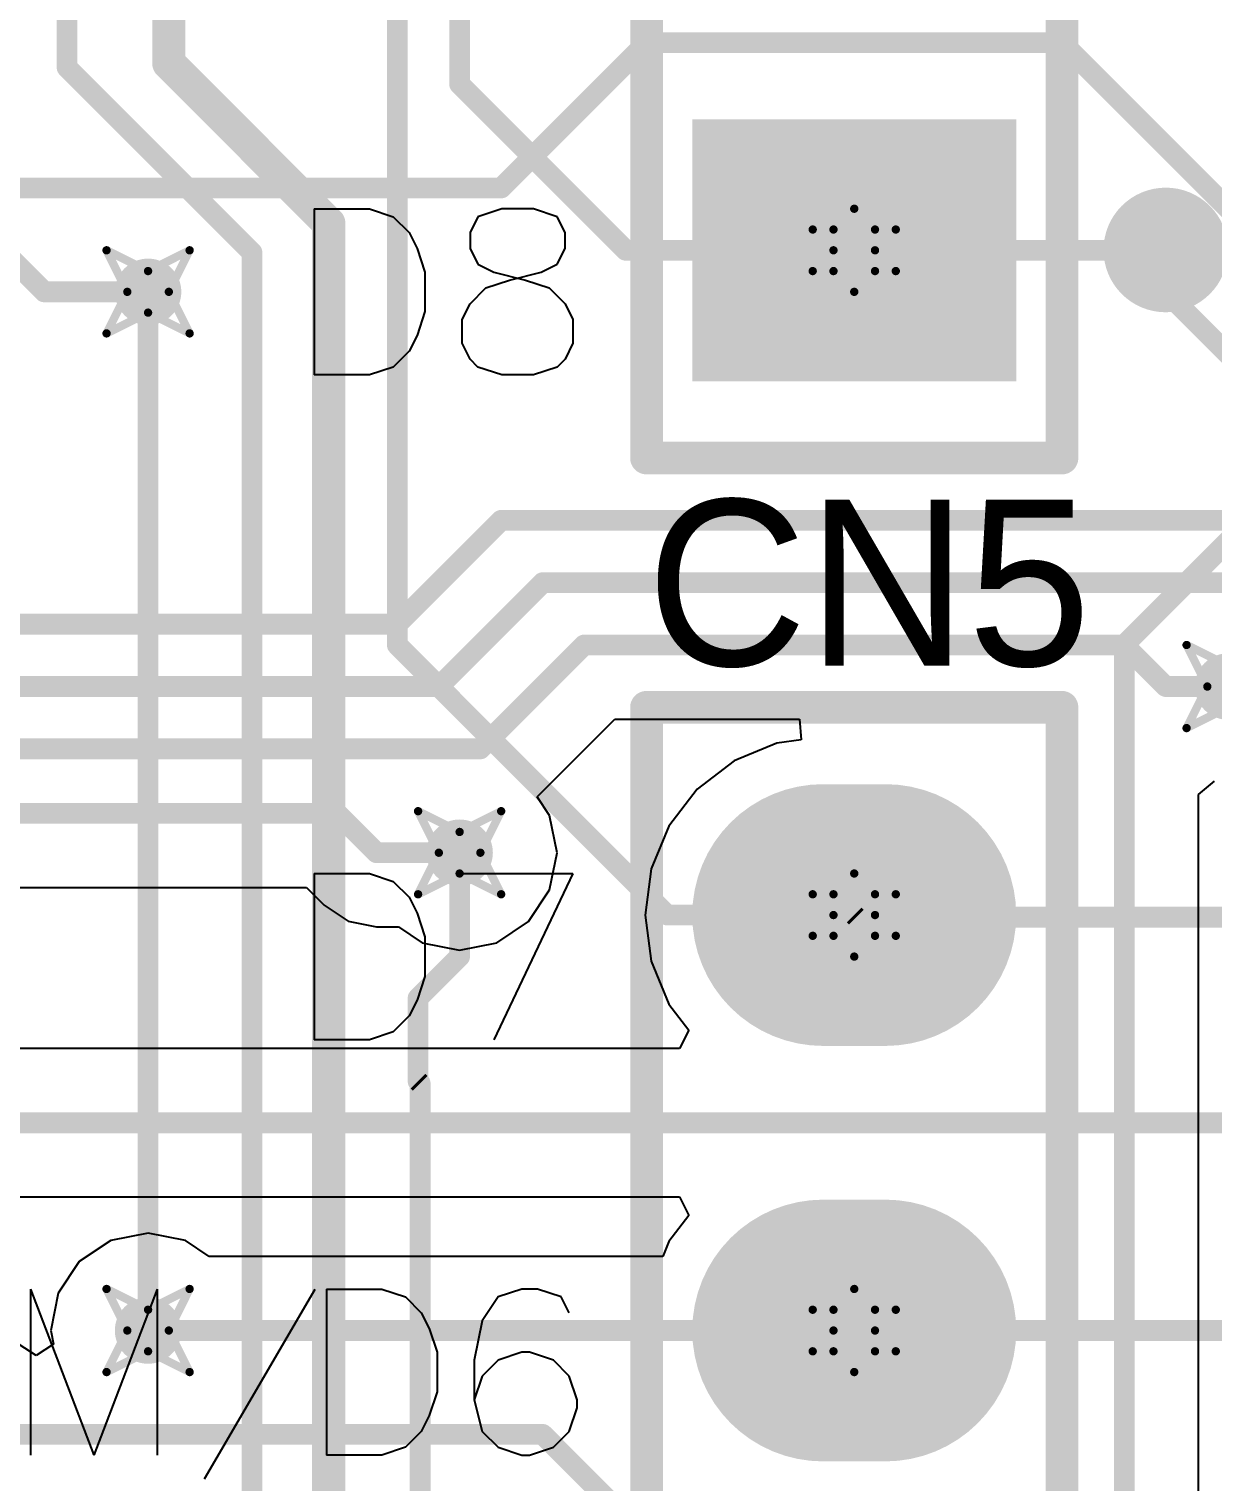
# Model space of a CAD drawing. Header units: millimetres. Extents: x 2.26 to 6.57, y 1.2 to 4.64.
# Drawn here: x 4.6096 to 4.8946, y 1.9667 to 2.3164 of the extents above; entities that cross this region are included whole.
import ezdxf

# ---------------------------------------------------------------- set-up
doc = ezdxf.new("R2010")
doc.units = ezdxf.units.MM
doc.header["$MEASUREMENT"] = 0
for name, color, linetype in [('BottomLayer', 5, 'Continuous'), ('BottomSolder', 6, 'Continuous'), ('DrillDrawing', 1, 'Continuous'), ('MultiLayer', 9, 'Continuous'), ('PadHoleLayer', 156, 'Continuous'), ('TopLayer', 1, 'Continuous'), ('TopOverlay', 2, 'Continuous'), ('TopSolder', 216, 'Continuous'), ('ViaHoleLayer', 16, 'Continuous')]:
    doc.layers.add(name, color=color, linetype=linetype)

# ---------------------------------------------------------------- blocks, each defined once
blk = doc.blocks.new('1_10P_FEMALE_54')
at = {"layer": 'BottomLayer'}
blk.add_solid([(-0.0275, -0.035), (0.0275, -0.035), (-0.0275, 0.035), (0.0275, 0.035)], dxfattribs=at)
at = {"layer": 'BottomSolder'}
blk.add_solid([(-0.0315, -0.039), (0.0315, -0.039), (-0.0315, 0.039), (0.0315, 0.039)], dxfattribs=at)
at = {"layer": 'MultiLayer'}
blk.add_solid([(-0.0275, -0.035), (0.0275, -0.035), (-0.0275, 0.035), (0.0275, 0.035)], dxfattribs=at)
at = {"layer": 'PadHoleLayer', "const_width": 0.02}
blk.add_lwpolyline([(-0.01, 0, 1), (0.01, 0, 1)], format="xyb", close=True, dxfattribs=at)
at = {"layer": 'TopLayer'}
blk.add_solid([(-0.0275, -0.035), (0.0275, -0.035), (-0.0275, 0.035), (0.0275, 0.035)], dxfattribs=at)
at = {"layer": 'TopOverlay', "const_width": 0.00787}
for points in [[(-0.05, 0.05), (-0.05, -0.05)], [(-0.05, 0.05), (0.95, 0.05)], [(-0.05, -0.05), (0.95, -0.05)]]:
    blk.add_lwpolyline(points, dxfattribs=at)
at = {"layer": 'TopOverlay'}
for points, const_width in [([(-0.05197, 0.05, 1), (-0.04803, 0.05, 1)], 0.00394), ([(-0.05197, 0.05, 1), (-0.04803, 0.05, 1)], 0.00394), ([(-0.05197, -0.05, 1), (-0.04803, -0.05, 1)], 0.00394), ([(-0.05197, -0.05, 1), (-0.04803, -0.05, 1)], 0.00394), ([(0.00758, -0.075, 1), (-0.00742, -0.075, 1)], 0.015), ([(-0.01117, -0.075, 1), (-0.00367, -0.075, 1)], 0.0075), ([(0.00383, -0.075, 1), (0.01133, -0.075, 1)], 0.0075)]:
    blk.add_lwpolyline(points, format="xyb", close=True, dxfattribs=dict(at, const_width=const_width))
at = {"layer": 'TopSolder'}
blk.add_solid([(-0.0315, -0.039), (0.0315, -0.039), (-0.0315, 0.039), (0.0315, 0.039)], dxfattribs=at)
blk = doc.blocks.new('1_8P_FEMALE_58')
at = {"layer": 'BottomLayer', "const_width": 0.055}
for points in [[(0.6, 0.0075), (0.6, -0.0075)], [(0.7, 0.0075), (0.7, -0.0075)]]:
    blk.add_lwpolyline(points, dxfattribs=at)
at = {"layer": 'BottomLayer', "const_width": 0.0275}
for points in [[(0.58625, 0.0075, 1), (0.61375, 0.0075, 1)], [(0.68625, 0.0075, 1), (0.71375, 0.0075, 1)], [(0.58625, -0.0075, 1), (0.61375, -0.0075, 1)], [(0.68625, -0.0075, 1), (0.71375, -0.0075, 1)]]:
    blk.add_lwpolyline(points, format="xyb", close=True, dxfattribs=at)
at = {"layer": 'BottomSolder', "const_width": 0.063}
for points in [[(0.6, 0.0075), (0.6, -0.0075)], [(0.7, 0.0075), (0.7, -0.0075)]]:
    blk.add_lwpolyline(points, dxfattribs=at)
at = {"layer": 'BottomSolder', "const_width": 0.0315}
for points in [[(0.58425, 0.0075, 1), (0.61575, 0.0075, 1)], [(0.68425, 0.0075, 1), (0.71575, 0.0075, 1)], [(0.58425, -0.0075, 1), (0.61575, -0.0075, 1)], [(0.68425, -0.0075, 1), (0.71575, -0.0075, 1)]]:
    blk.add_lwpolyline(points, format="xyb", close=True, dxfattribs=at)
at = {"layer": 'MultiLayer', "const_width": 0.055}
for points in [[(0.6, 0.0075), (0.6, -0.0075)], [(0.7, 0.0075), (0.7, -0.0075)]]:
    blk.add_lwpolyline(points, dxfattribs=at)
at = {"layer": 'MultiLayer', "const_width": 0.0275}
for points in [[(0.58625, 0.0075, 1), (0.61375, 0.0075, 1)], [(0.68625, 0.0075, 1), (0.71375, 0.0075, 1)], [(0.58625, -0.0075, 1), (0.61375, -0.0075, 1)], [(0.68625, -0.0075, 1), (0.71375, -0.0075, 1)]]:
    blk.add_lwpolyline(points, format="xyb", close=True, dxfattribs=at)
at = {"layer": 'PadHoleLayer', "const_width": 0.02}
for points in [[(0.59, 0, 1), (0.61, 0, 1)], [(0.69, 0, 1), (0.71, 0, 1)]]:
    blk.add_lwpolyline(points, format="xyb", close=True, dxfattribs=at)
at = {"layer": 'TopLayer', "const_width": 0.055}
for points in [[(0.6, 0.0075), (0.6, -0.0075)], [(0.7, 0.0075), (0.7, -0.0075)]]:
    blk.add_lwpolyline(points, dxfattribs=at)
at = {"layer": 'TopLayer', "const_width": 0.0275}
for points in [[(0.58625, 0.0075, 1), (0.61375, 0.0075, 1)], [(0.68625, 0.0075, 1), (0.71375, 0.0075, 1)], [(0.58625, -0.0075, 1), (0.61375, -0.0075, 1)], [(0.68625, -0.0075, 1), (0.71375, -0.0075, 1)]]:
    blk.add_lwpolyline(points, format="xyb", close=True, dxfattribs=at)
at = {"layer": 'TopOverlay', "const_width": 0.00787}
for points in [[(-0.05, 0.05), (0.75, 0.05)], [(0.75, 0.05), (0.75, -0.05)], [(-0.05, -0.05), (0.75, -0.05)]]:
    blk.add_lwpolyline(points, dxfattribs=at)
at = {"layer": 'TopOverlay', "const_width": 0.00394}
for points in [[(0.74803, 0.05, 1), (0.75197, 0.05, 1)], [(0.74803, 0.05, 1), (0.75197, 0.05, 1)], [(0.74803, -0.05, 1), (0.75197, -0.05, 1)], [(0.74803, -0.05, 1), (0.75197, -0.05, 1)]]:
    blk.add_lwpolyline(points, format="xyb", close=True, dxfattribs=at)
at = {"layer": 'TopSolder', "const_width": 0.063}
for points in [[(0.6, 0.0075), (0.6, -0.0075)], [(0.7, 0.0075), (0.7, -0.0075)]]:
    blk.add_lwpolyline(points, dxfattribs=at)
at = {"layer": 'TopSolder', "const_width": 0.0315}
for points in [[(0.58425, 0.0075, 1), (0.61575, 0.0075, 1)], [(0.68425, 0.0075, 1), (0.71575, 0.0075, 1)], [(0.58425, -0.0075, 1), (0.61575, -0.0075, 1)], [(0.68425, -0.0075, 1), (0.71575, -0.0075, 1)]]:
    blk.add_lwpolyline(points, format="xyb", close=True, dxfattribs=at)

msp = doc.modelspace()

# ---------------------------------------------------------------- linework, layer by layer
at = {"layer": 'BottomLayer'}
for p, q in [((4.89111, 2.13218), (4.89498, 2.13535)), ((4.89111, 1.96315), (4.89111, 2.13218))]:
    msp.add_line(p, q, dxfattribs=at)
for points, const_width in [([(4.71327, 2.30315), (4.71327, 2.57315)], 0.005), ([(4.61877, 2.30715), (4.61877, 2.46815)], 0.005), ([(4.69827, 2.16815), (4.69827, 2.44315)], 0.005), ([(4.64327, 2.30815), (4.64327, 2.36315)], 0.008), ([(4.64327, 2.30815), (4.68177, 2.26965)], 0.008), ([(4.61877, 2.30715), (4.66327, 2.26265)], 0.005), ([(4.71327, 2.30315), (4.75327, 2.26315)], 0.005), ([(4.68177, 1.72965), (4.68177, 2.26965)], 0.008), ([(4.66327, 1.70315), (4.66327, 2.26265)], 0.005), ([(4.75327, 2.26315), (4.79827, 2.26315)], 0.005), ([(4.63827, 2.00315), (4.63827, 2.25315)], 0.005), ([(4.87327, 2.16815), (4.91827, 2.21315)], 0.005), ([(4.69827, 2.16815), (4.76327, 2.10315)], 0.005), ([(4.87327, 1.96315), (4.87327, 2.16815)], 0.005), ([(4.71327, 2.09315), (4.71327, 2.11815)], 0.005), ([(4.76327, 2.10315), (4.80827, 2.10315)], 0.005), ([(4.70327, 2.08315), (4.71327, 2.09315)], 0.005), ([(4.70327, 2.06315), (4.70327, 2.08315)], 0.005), ([(4.70327, 2.06315), (4.70377, 2.06265)], 0.005), ([(4.70377, 1.73098), (4.70377, 2.06265)], 0.005)]:
    msp.add_lwpolyline(points, dxfattribs=dict(at, const_width=const_width))
for points, const_width in [([(4.64127, 2.30815, 1), (4.64527, 2.30815, 1)], 0.004), ([(4.64127, 2.30815, 1), (4.64527, 2.30815, 1)], 0.004), ([(4.61752, 2.30715, 1), (4.62002, 2.30715, 1)], 0.0025), ([(4.61752, 2.30715, 1), (4.62002, 2.30715, 1)], 0.0025), ([(4.71202, 2.30315, 1), (4.71452, 2.30315, 1)], 0.0025), ([(4.71202, 2.30315, 1), (4.71452, 2.30315, 1)], 0.0025), ([(4.67977, 2.26965, 1), (4.68377, 2.26965, 1)], 0.004), ([(4.67977, 2.26965, 1), (4.68377, 2.26965, 1)], 0.004), ([(4.66202, 2.26265, 1), (4.66452, 2.26265, 1)], 0.0025), ([(4.66202, 2.26265, 1), (4.66452, 2.26265, 1)], 0.0025), ([(4.75202, 2.26315, 1), (4.75452, 2.26315, 1)], 0.0025), ([(4.75202, 2.26315, 1), (4.75452, 2.26315, 1)], 0.0025), ([(4.79702, 2.26315, 1), (4.79952, 2.26315, 1)], 0.0025), ([(4.63427, 2.25315, 1), (4.64227, 2.25315, 1)], 0.008), ([(4.63702, 2.25315, 1), (4.63952, 2.25315, 1)], 0.0025), ([(4.69702, 2.16815, 1), (4.69952, 2.16815, 1)], 0.0025), ([(4.69702, 2.16815, 1), (4.69952, 2.16815, 1)], 0.0025), ([(4.87202, 2.16815, 1), (4.87452, 2.16815, 1)], 0.0025), ([(4.87202, 2.16815, 1), (4.87452, 2.16815, 1)], 0.0025), ([(4.89427, 2.15815, 1), (4.90227, 2.15815, 1)], 0.008), ([(4.70927, 2.11815, 1), (4.71727, 2.11815, 1)], 0.008), ([(4.71202, 2.11815, 1), (4.71452, 2.11815, 1)], 0.0025), ([(4.76202, 2.10315, 1), (4.76452, 2.10315, 1)], 0.0025), ([(4.76202, 2.10315, 1), (4.76452, 2.10315, 1)], 0.0025), ([(4.80702, 2.10315, 1), (4.80952, 2.10315, 1)], 0.0025), ([(4.71202, 2.09315, 1), (4.71452, 2.09315, 1)], 0.0025), ([(4.71202, 2.09315, 1), (4.71452, 2.09315, 1)], 0.0025), ([(4.70202, 2.08315, 1), (4.70452, 2.08315, 1)], 0.0025), ([(4.70202, 2.08315, 1), (4.70452, 2.08315, 1)], 0.0025), ([(4.70202, 2.06315, 1), (4.70452, 2.06315, 1)], 0.0025), ([(4.70202, 2.06315, 1), (4.70452, 2.06315, 1)], 0.0025), ([(4.70252, 2.06265, 1), (4.70502, 2.06265, 1)], 0.0025), ([(4.70252, 2.06265, 1), (4.70502, 2.06265, 1)], 0.0025), ([(4.63427, 2.00315, 1), (4.64227, 2.00315, 1)], 0.008), ([(4.63702, 2.00315, 1), (4.63952, 2.00315, 1)], 0.0025)]:
    msp.add_lwpolyline(points, format="xyb", close=True, dxfattribs=dict(at, const_width=const_width))
at = {"layer": 'DrillDrawing', "const_width": 0.002}
for points in [[(4.80327, 2.26815), (4.80827, 2.27315)], [(4.80827, 2.27315), (4.81327, 2.26815)], [(4.79827, 2.26815), (4.80327, 2.26315)], [(4.79827, 2.26815), (4.80327, 2.26815)], [(4.81327, 2.26815), (4.81827, 2.26815)], [(4.81327, 2.26315), (4.81827, 2.26815)], [(4.62827, 2.26315), (4.63827, 2.25815)], [(4.62827, 2.26315), (4.63327, 2.25315)], [(4.63827, 2.25815), (4.64827, 2.26315)], [(4.64327, 2.25315), (4.64827, 2.26315)], [(4.79827, 2.25815), (4.80327, 2.26315)], [(4.81327, 2.26315), (4.81827, 2.25815)], [(4.79827, 2.25815), (4.80327, 2.25815)], [(4.80327, 2.25815), (4.80827, 2.25315)], [(4.80827, 2.25315), (4.81327, 2.25815)], [(4.81327, 2.25815), (4.81827, 2.25815)], [(4.62827, 2.24315), (4.63327, 2.25315)], [(4.64327, 2.25315), (4.64827, 2.24315)], [(4.62827, 2.24315), (4.63827, 2.24815)], [(4.63827, 2.24815), (4.64827, 2.24315)], [(4.88827, 2.16815), (4.89827, 2.16315)], [(4.88827, 2.16815), (4.89327, 2.15815)], [(4.88827, 2.14815), (4.89327, 2.15815)], [(4.88827, 2.14815), (4.89827, 2.15315)], [(4.70327, 2.12815), (4.71327, 2.12315)], [(4.70327, 2.12815), (4.70827, 2.11815)], [(4.71327, 2.12315), (4.72327, 2.12815)], [(4.71827, 2.11815), (4.72327, 2.12815)], [(4.70327, 2.10815), (4.70827, 2.11815)], [(4.71827, 2.11815), (4.72327, 2.10815)], [(4.70327, 2.10815), (4.71327, 2.11315)], [(4.71327, 2.11315), (4.72327, 2.10815)], [(4.80327, 2.10815), (4.80827, 2.11315)], [(4.80827, 2.11315), (4.81327, 2.10815)], [(4.79827, 2.10815), (4.80327, 2.10315)], [(4.79827, 2.10815), (4.80327, 2.10815)], [(4.81327, 2.10815), (4.81827, 2.10815)], [(4.81327, 2.10315), (4.81827, 2.10815)], [(4.79827, 2.09815), (4.80327, 2.10315)], [(4.81327, 2.10315), (4.81827, 2.09815)], [(4.79827, 2.09815), (4.80327, 2.09815)], [(4.80327, 2.09815), (4.80827, 2.09315)], [(4.80827, 2.09315), (4.81327, 2.09815)], [(4.81327, 2.09815), (4.81827, 2.09815)], [(4.62827, 2.01315), (4.63827, 2.00815)], [(4.62827, 2.01315), (4.63327, 2.00315)], [(4.63827, 2.00815), (4.64827, 2.01315)], [(4.64327, 2.00315), (4.64827, 2.01315)], [(4.80327, 2.00815), (4.80827, 2.01315)], [(4.80827, 2.01315), (4.81327, 2.00815)], [(4.79827, 2.00815), (4.80327, 2.00315)], [(4.79827, 2.00815), (4.80327, 2.00815)], [(4.81327, 2.00815), (4.81827, 2.00815)], [(4.81327, 2.00315), (4.81827, 2.00815)], [(4.62827, 1.99315), (4.63327, 2.00315)], [(4.64327, 2.00315), (4.64827, 1.99315)], [(4.79827, 1.99815), (4.80327, 2.00315)], [(4.81327, 2.00315), (4.81827, 1.99815)], [(4.62827, 1.99315), (4.63827, 1.99815)], [(4.63827, 1.99815), (4.64827, 1.99315)], [(4.79827, 1.99815), (4.80327, 1.99815)], [(4.80327, 1.99815), (4.80827, 1.99315)], [(4.80827, 1.99315), (4.81327, 1.99815)], [(4.81327, 1.99815), (4.81827, 1.99815)]]:
    msp.add_lwpolyline(points, dxfattribs=at)
at = {"layer": 'DrillDrawing', "const_width": 0.001}
for points in [[(4.80777, 2.27315, 1), (4.80877, 2.27315, 1)], [(4.80777, 2.27315, 1), (4.80877, 2.27315, 1)], [(4.79777, 2.26815, 1), (4.79877, 2.26815, 1)], [(4.79777, 2.26815, 1), (4.79877, 2.26815, 1)], [(4.80277, 2.26815, 1), (4.80377, 2.26815, 1)], [(4.80277, 2.26815, 1), (4.80377, 2.26815, 1)], [(4.81277, 2.26815, 1), (4.81377, 2.26815, 1)], [(4.81277, 2.26815, 1), (4.81377, 2.26815, 1)], [(4.81777, 2.26815, 1), (4.81877, 2.26815, 1)], [(4.81777, 2.26815, 1), (4.81877, 2.26815, 1)], [(4.62777, 2.26315, 1), (4.62877, 2.26315, 1)], [(4.62777, 2.26315, 1), (4.62877, 2.26315, 1)], [(4.64777, 2.26315, 1), (4.64877, 2.26315, 1)], [(4.64777, 2.26315, 1), (4.64877, 2.26315, 1)], [(4.80277, 2.26315, 1), (4.80377, 2.26315, 1)], [(4.80277, 2.26315, 1), (4.80377, 2.26315, 1)], [(4.81277, 2.26315, 1), (4.81377, 2.26315, 1)], [(4.81277, 2.26315, 1), (4.81377, 2.26315, 1)], [(4.63777, 2.25815, 1), (4.63877, 2.25815, 1)], [(4.63777, 2.25815, 1), (4.63877, 2.25815, 1)], [(4.79777, 2.25815, 1), (4.79877, 2.25815, 1)], [(4.79777, 2.25815, 1), (4.79877, 2.25815, 1)], [(4.80277, 2.25815, 1), (4.80377, 2.25815, 1)], [(4.80277, 2.25815, 1), (4.80377, 2.25815, 1)], [(4.81277, 2.25815, 1), (4.81377, 2.25815, 1)], [(4.81277, 2.25815, 1), (4.81377, 2.25815, 1)], [(4.81777, 2.25815, 1), (4.81877, 2.25815, 1)], [(4.81777, 2.25815, 1), (4.81877, 2.25815, 1)], [(4.63277, 2.25315, 1), (4.63377, 2.25315, 1)], [(4.63277, 2.25315, 1), (4.63377, 2.25315, 1)], [(4.64277, 2.25315, 1), (4.64377, 2.25315, 1)], [(4.64277, 2.25315, 1), (4.64377, 2.25315, 1)], [(4.80777, 2.25315, 1), (4.80877, 2.25315, 1)], [(4.80777, 2.25315, 1), (4.80877, 2.25315, 1)], [(4.63777, 2.24815, 1), (4.63877, 2.24815, 1)], [(4.63777, 2.24815, 1), (4.63877, 2.24815, 1)], [(4.62777, 2.24315, 1), (4.62877, 2.24315, 1)], [(4.62777, 2.24315, 1), (4.62877, 2.24315, 1)], [(4.64777, 2.24315, 1), (4.64877, 2.24315, 1)], [(4.64777, 2.24315, 1), (4.64877, 2.24315, 1)], [(4.88777, 2.16815, 1), (4.88877, 2.16815, 1)], [(4.88777, 2.16815, 1), (4.88877, 2.16815, 1)], [(4.89277, 2.15815, 1), (4.89377, 2.15815, 1)], [(4.89277, 2.15815, 1), (4.89377, 2.15815, 1)], [(4.88777, 2.14815, 1), (4.88877, 2.14815, 1)], [(4.88777, 2.14815, 1), (4.88877, 2.14815, 1)], [(4.70277, 2.12815, 1), (4.70377, 2.12815, 1)], [(4.70277, 2.12815, 1), (4.70377, 2.12815, 1)], [(4.72277, 2.12815, 1), (4.72377, 2.12815, 1)], [(4.72277, 2.12815, 1), (4.72377, 2.12815, 1)], [(4.71277, 2.12315, 1), (4.71377, 2.12315, 1)], [(4.71277, 2.12315, 1), (4.71377, 2.12315, 1)], [(4.70777, 2.11815, 1), (4.70877, 2.11815, 1)], [(4.70777, 2.11815, 1), (4.70877, 2.11815, 1)], [(4.71777, 2.11815, 1), (4.71877, 2.11815, 1)], [(4.71777, 2.11815, 1), (4.71877, 2.11815, 1)], [(4.71277, 2.11315, 1), (4.71377, 2.11315, 1)], [(4.71277, 2.11315, 1), (4.71377, 2.11315, 1)], [(4.80777, 2.11315, 1), (4.80877, 2.11315, 1)], [(4.80777, 2.11315, 1), (4.80877, 2.11315, 1)], [(4.70277, 2.10815, 1), (4.70377, 2.10815, 1)], [(4.70277, 2.10815, 1), (4.70377, 2.10815, 1)], [(4.72277, 2.10815, 1), (4.72377, 2.10815, 1)], [(4.72277, 2.10815, 1), (4.72377, 2.10815, 1)], [(4.79777, 2.10815, 1), (4.79877, 2.10815, 1)], [(4.79777, 2.10815, 1), (4.79877, 2.10815, 1)], [(4.80277, 2.10815, 1), (4.80377, 2.10815, 1)], [(4.80277, 2.10815, 1), (4.80377, 2.10815, 1)], [(4.81277, 2.10815, 1), (4.81377, 2.10815, 1)], [(4.81277, 2.10815, 1), (4.81377, 2.10815, 1)], [(4.81777, 2.10815, 1), (4.81877, 2.10815, 1)], [(4.81777, 2.10815, 1), (4.81877, 2.10815, 1)], [(4.80277, 2.10315, 1), (4.80377, 2.10315, 1)], [(4.80277, 2.10315, 1), (4.80377, 2.10315, 1)], [(4.81277, 2.10315, 1), (4.81377, 2.10315, 1)], [(4.81277, 2.10315, 1), (4.81377, 2.10315, 1)], [(4.79777, 2.09815, 1), (4.79877, 2.09815, 1)], [(4.79777, 2.09815, 1), (4.79877, 2.09815, 1)], [(4.80277, 2.09815, 1), (4.80377, 2.09815, 1)], [(4.80277, 2.09815, 1), (4.80377, 2.09815, 1)], [(4.81277, 2.09815, 1), (4.81377, 2.09815, 1)], [(4.81277, 2.09815, 1), (4.81377, 2.09815, 1)], [(4.81777, 2.09815, 1), (4.81877, 2.09815, 1)], [(4.81777, 2.09815, 1), (4.81877, 2.09815, 1)], [(4.80777, 2.09315, 1), (4.80877, 2.09315, 1)], [(4.80777, 2.09315, 1), (4.80877, 2.09315, 1)], [(4.62777, 2.01315, 1), (4.62877, 2.01315, 1)], [(4.62777, 2.01315, 1), (4.62877, 2.01315, 1)], [(4.64777, 2.01315, 1), (4.64877, 2.01315, 1)], [(4.64777, 2.01315, 1), (4.64877, 2.01315, 1)], [(4.80777, 2.01315, 1), (4.80877, 2.01315, 1)], [(4.80777, 2.01315, 1), (4.80877, 2.01315, 1)], [(4.63777, 2.00815, 1), (4.63877, 2.00815, 1)], [(4.63777, 2.00815, 1), (4.63877, 2.00815, 1)], [(4.79777, 2.00815, 1), (4.79877, 2.00815, 1)], [(4.79777, 2.00815, 1), (4.79877, 2.00815, 1)], [(4.80277, 2.00815, 1), (4.80377, 2.00815, 1)], [(4.80277, 2.00815, 1), (4.80377, 2.00815, 1)], [(4.81277, 2.00815, 1), (4.81377, 2.00815, 1)], [(4.81277, 2.00815, 1), (4.81377, 2.00815, 1)], [(4.81777, 2.00815, 1), (4.81877, 2.00815, 1)], [(4.81777, 2.00815, 1), (4.81877, 2.00815, 1)], [(4.63277, 2.00315, 1), (4.63377, 2.00315, 1)], [(4.63277, 2.00315, 1), (4.63377, 2.00315, 1)], [(4.64277, 2.00315, 1), (4.64377, 2.00315, 1)], [(4.64277, 2.00315, 1), (4.64377, 2.00315, 1)], [(4.80277, 2.00315, 1), (4.80377, 2.00315, 1)], [(4.80277, 2.00315, 1), (4.80377, 2.00315, 1)], [(4.81277, 2.00315, 1), (4.81377, 2.00315, 1)], [(4.81277, 2.00315, 1), (4.81377, 2.00315, 1)], [(4.63777, 1.99815, 1), (4.63877, 1.99815, 1)], [(4.63777, 1.99815, 1), (4.63877, 1.99815, 1)], [(4.79777, 1.99815, 1), (4.79877, 1.99815, 1)], [(4.79777, 1.99815, 1), (4.79877, 1.99815, 1)], [(4.80277, 1.99815, 1), (4.80377, 1.99815, 1)], [(4.80277, 1.99815, 1), (4.80377, 1.99815, 1)], [(4.81277, 1.99815, 1), (4.81377, 1.99815, 1)], [(4.81277, 1.99815, 1), (4.81377, 1.99815, 1)], [(4.81777, 1.99815, 1), (4.81877, 1.99815, 1)], [(4.81777, 1.99815, 1), (4.81877, 1.99815, 1)], [(4.62777, 1.99315, 1), (4.62877, 1.99315, 1)], [(4.62777, 1.99315, 1), (4.62877, 1.99315, 1)], [(4.64777, 1.99315, 1), (4.64877, 1.99315, 1)], [(4.64777, 1.99315, 1), (4.64877, 1.99315, 1)], [(4.80777, 1.99315, 1), (4.80877, 1.99315, 1)], [(4.80777, 1.99315, 1), (4.80877, 1.99315, 1)]]:
    msp.add_lwpolyline(points, format="xyb", close=True, dxfattribs=at)
at = {"layer": 'MultiLayer', "const_width": 0.008}
for points in [[(4.63427, 2.25315, 1), (4.64227, 2.25315, 1)], [(4.89427, 2.15815, 1), (4.90227, 2.15815, 1)], [(4.70927, 2.11815, 1), (4.71727, 2.11815, 1)], [(4.63427, 2.00315, 1), (4.64227, 2.00315, 1)]]:
    msp.add_lwpolyline(points, format="xyb", close=True, dxfattribs=at)
at = {"layer": 'TopLayer'}
for p, q in [((4.73195, 2.13159), (4.75066, 2.15031)), ((4.75066, 2.15031), (4.79513, 2.15031)), ((4.79513, 2.15031), (4.79546, 2.14532)), ((4.78967, 2.14456), (4.77933, 2.14027)), ((4.79546, 2.14532), (4.78967, 2.14456)), ((4.77933, 2.14027), (4.77046, 2.13346)), ((4.77046, 2.13346), (4.76364, 2.12458)), ((4.73493, 2.12712), (4.73195, 2.13159)), ((4.73672, 2.11815), (4.73493, 2.12712)), ((4.76364, 2.12458), (4.75936, 2.11424)), ((4.73493, 2.10918), (4.73672, 2.11815)), ((4.75936, 2.11424), (4.7579, 2.10315)), ((4.50933, 2.10981), (4.67638, 2.10981)), ((4.67638, 2.10981), (4.68065, 2.10553)), ((4.72985, 2.10157), (4.73493, 2.10918)), ((4.68065, 2.10553), (4.68065, 2.10553)), ((4.68065, 2.10553), (4.68644, 2.10167)), ((4.7579, 2.10315), (4.75936, 2.09205)), ((4.68644, 2.10167), (4.69327, 2.10031)), ((4.69327, 2.10031), (4.69857, 2.10031)), ((4.69857, 2.10031), (4.70429, 2.09648)), ((4.72224, 2.09648), (4.72985, 2.10157)), ((4.70429, 2.09648), (4.71327, 2.0947)), ((4.71327, 2.0947), (4.72224, 2.09648)), ((4.75936, 2.09205), (4.76364, 2.08172)), ((4.76364, 2.08172), (4.76843, 2.07548)), ((4.76843, 2.07548), (4.76622, 2.07099)), ((4.76622, 2.07099), (4.57296, 2.07099)), ((4.57296, 2.03531), (4.76622, 2.03531)), ((4.76622, 2.03531), (4.76843, 2.03082)), ((4.76843, 2.03082), (4.76364, 2.02458)), ((4.62929, 2.02482), (4.62169, 2.01973)), ((4.63827, 2.0266), (4.62929, 2.02482)), ((4.64724, 2.02482), (4.63827, 2.0266)), ((4.65296, 2.02099), (4.64724, 2.02482)), ((4.76364, 2.02458), (4.76216, 2.02099)), ((4.62169, 2.01973), (4.6166, 2.01212)), ((4.76216, 2.02099), (4.65296, 2.02099)), ((4.6166, 2.01212), (4.61482, 2.00315)), ((4.61482, 2.00315), (4.61547, 1.99987)), ((4.61131, 1.9971), (4.60724, 1.99982)), ((4.61547, 1.99987), (4.61131, 1.9971))]:
    msp.add_line(p, q, dxfattribs=at)
at = {"layer": 'TopLayer', "const_width": 0.005}
for points in [[(4.72327, 2.27815), (4.75827, 2.31315)], [(4.75827, 2.31315), (4.85827, 2.31315)], [(4.85827, 2.31315), (4.92327, 2.24815)], [(4.10201, 2.27815), (4.72327, 2.27815)], [(4.60327, 2.26315), (4.61327, 2.25315)], [(4.81827, 2.26315), (4.88327, 2.26315)], [(4.87327, 2.26315), (4.93327, 2.20315)], [(4.61327, 2.25315), (4.63827, 2.25315)], [(4.69827, 2.17315), (4.72327, 2.19815)], [(4.72327, 2.19815), (4.91327, 2.19815)], [(4.70827, 2.15815), (4.73327, 2.18315)], [(4.73327, 2.18315), (4.90705, 2.18315)], [(4.31948, 2.17315), (4.69827, 2.17315)], [(4.71827, 2.14315), (4.74327, 2.16815)], [(4.74327, 2.16815), (4.87327, 2.16815)], [(4.87327, 2.16815), (4.88327, 2.15815)], [(4.32948, 2.15815), (4.70827, 2.15815)], [(4.88327, 2.15815), (4.89827, 2.15815)], [(4.37327, 2.14315), (4.71827, 2.14315)], [(4.34141, 2.12765), (4.68377, 2.12765)], [(4.68377, 2.12765), (4.69327, 2.11815)], [(4.69327, 2.11815), (4.71327, 2.11815)], [(4.80827, 2.10315), (4.80877, 2.10265)], [(4.80877, 2.10265), (5.00777, 2.10265)], [(4.55827, 2.05315), (5.09827, 2.05315)], [(4.63827, 2.00315), (4.80827, 2.00315)], [(4.80827, 2.00315), (5.00827, 2.00315)], [(4.59827, 1.97815), (4.73327, 1.97815)], [(4.73327, 1.97815), (4.75827, 1.95315)]]:
    msp.add_lwpolyline(points, dxfattribs=at)
at = {"layer": 'TopLayer'}
for points, const_width in [([(4.75702, 2.31315, 1), (4.75952, 2.31315, 1)], 0.0025), ([(4.75702, 2.31315, 1), (4.75952, 2.31315, 1)], 0.0025), ([(4.85702, 2.31315, 1), (4.85952, 2.31315, 1)], 0.0025), ([(4.85702, 2.31315, 1), (4.85952, 2.31315, 1)], 0.0025), ([(4.72202, 2.27815, 1), (4.72452, 2.27815, 1)], 0.0025), ([(4.72202, 2.27815, 1), (4.72452, 2.27815, 1)], 0.0025), ([(4.81702, 2.26315, 1), (4.81952, 2.26315, 1)], 0.0025), ([(4.87202, 2.26315, 1), (4.87452, 2.26315, 1)], 0.0025), ([(4.88202, 2.26315, 1), (4.88452, 2.26315, 1)], 0.0025), ([(4.63427, 2.25315, 1), (4.64227, 2.25315, 1)], 0.008), ([(4.61202, 2.25315, 1), (4.61452, 2.25315, 1)], 0.0025), ([(4.61202, 2.25315, 1), (4.61452, 2.25315, 1)], 0.0025), ([(4.63702, 2.25315, 1), (4.63952, 2.25315, 1)], 0.0025), ([(4.72202, 2.19815, 1), (4.72452, 2.19815, 1)], 0.0025), ([(4.72202, 2.19815, 1), (4.72452, 2.19815, 1)], 0.0025), ([(4.73202, 2.18315, 1), (4.73452, 2.18315, 1)], 0.0025), ([(4.73202, 2.18315, 1), (4.73452, 2.18315, 1)], 0.0025), ([(4.69702, 2.17315, 1), (4.69952, 2.17315, 1)], 0.0025), ([(4.69702, 2.17315, 1), (4.69952, 2.17315, 1)], 0.0025), ([(4.74202, 2.16815, 1), (4.74452, 2.16815, 1)], 0.0025), ([(4.74202, 2.16815, 1), (4.74452, 2.16815, 1)], 0.0025), ([(4.87202, 2.16815, 1), (4.87452, 2.16815, 1)], 0.0025), ([(4.87202, 2.16815, 1), (4.87452, 2.16815, 1)], 0.0025), ([(4.89427, 2.15815, 1), (4.90227, 2.15815, 1)], 0.008), ([(4.70702, 2.15815, 1), (4.70952, 2.15815, 1)], 0.0025), ([(4.70702, 2.15815, 1), (4.70952, 2.15815, 1)], 0.0025), ([(4.88202, 2.15815, 1), (4.88452, 2.15815, 1)], 0.0025), ([(4.88202, 2.15815, 1), (4.88452, 2.15815, 1)], 0.0025), ([(4.71702, 2.14315, 1), (4.71952, 2.14315, 1)], 0.0025), ([(4.71702, 2.14315, 1), (4.71952, 2.14315, 1)], 0.0025), ([(4.68252, 2.12765, 1), (4.68502, 2.12765, 1)], 0.0025), ([(4.68252, 2.12765, 1), (4.68502, 2.12765, 1)], 0.0025), ([(4.70927, 2.11815, 1), (4.71727, 2.11815, 1)], 0.008), ([(4.69202, 2.11815, 1), (4.69452, 2.11815, 1)], 0.0025), ([(4.69202, 2.11815, 1), (4.69452, 2.11815, 1)], 0.0025), ([(4.71202, 2.11815, 1), (4.71452, 2.11815, 1)], 0.0025), ([(4.80702, 2.10315, 1), (4.80952, 2.10315, 1)], 0.0025), ([(4.80752, 2.10265, 1), (4.81002, 2.10265, 1)], 0.0025), ([(4.80752, 2.10265, 1), (4.81002, 2.10265, 1)], 0.0025), ([(4.63427, 2.00315, 1), (4.64227, 2.00315, 1)], 0.008), ([(4.63702, 2.00315, 1), (4.63952, 2.00315, 1)], 0.0025), ([(4.80702, 2.00315, 1), (4.80952, 2.00315, 1)], 0.0025), ([(4.80702, 2.00315, 1), (4.80952, 2.00315, 1)], 0.0025), ([(4.73202, 1.97815, 1), (4.73452, 1.97815, 1)], 0.0025), ([(4.73202, 1.97815, 1), (4.73452, 1.97815, 1)], 0.0025)]:
    msp.add_lwpolyline(points, format="xyb", close=True, dxfattribs=dict(at, const_width=const_width))
at = {"layer": 'TopOverlay'}
for p, q in [((4.67827, 2.27314), (4.67827, 2.23315)), ((4.67827, 2.27314), (4.6916, 2.27314)), ((4.6916, 2.27314), (4.69731, 2.27124)), ((4.7234, 2.27314), (4.71769, 2.27124)), ((4.73102, 2.27314), (4.7234, 2.27314)), ((4.73673, 2.27124), (4.73102, 2.27314)), ((4.69731, 2.27124), (4.70112, 2.26743)), ((4.71769, 2.27124), (4.71578, 2.26743)), ((4.73864, 2.26743), (4.73673, 2.27124)), ((4.70112, 2.26743), (4.70302, 2.26362)), ((4.71578, 2.26743), (4.71578, 2.26362)), ((4.73864, 2.26362), (4.73864, 2.26743)), ((4.70302, 2.26362), (4.70493, 2.25791)), ((4.71578, 2.26362), (4.71769, 2.25981)), ((4.73673, 2.25981), (4.73864, 2.26362)), ((4.71769, 2.25981), (4.7215, 2.25791)), ((4.73292, 2.25791), (4.73673, 2.25981)), ((4.70493, 2.25791), (4.70493, 2.24838)), ((4.71959, 2.2541), (4.72531, 2.256)), ((4.7215, 2.25791), (4.72911, 2.256)), ((4.72531, 2.256), (4.73292, 2.25791)), ((4.72911, 2.256), (4.73483, 2.2541)), ((4.71578, 2.25029), (4.71959, 2.2541)), ((4.73483, 2.2541), (4.73864, 2.25029)), ((4.71388, 2.24648), (4.71578, 2.25029)), ((4.73864, 2.25029), (4.74054, 2.24648)), ((4.70493, 2.24838), (4.70302, 2.24267)), ((4.71388, 2.24077), (4.71388, 2.24648)), ((4.74054, 2.24648), (4.74054, 2.24077)), ((4.70302, 2.24267), (4.70112, 2.23886)), ((4.70112, 2.23886), (4.69731, 2.23505)), ((4.71578, 2.23696), (4.71388, 2.24077)), ((4.74054, 2.24077), (4.73864, 2.23696)), ((4.69731, 2.23505), (4.6916, 2.23315)), ((4.71769, 2.23505), (4.71578, 2.23696)), ((4.7234, 2.23315), (4.71769, 2.23505)), ((4.73673, 2.23505), (4.73102, 2.23315)), ((4.73864, 2.23696), (4.73673, 2.23505)), ((4.6916, 2.23315), (4.67827, 2.23315)), ((4.73102, 2.23315), (4.7234, 2.23315)), ((4.67827, 2.11314), (4.67827, 2.07315)), ((4.67827, 2.11314), (4.6916, 2.11314)), ((4.6916, 2.11314), (4.69731, 2.11124)), ((4.71388, 2.11314), (4.74054, 2.11314)), ((4.74054, 2.11314), (4.7215, 2.07315)), ((4.69731, 2.11124), (4.70112, 2.10743)), ((4.70112, 2.10743), (4.70302, 2.10362)), ((4.70302, 2.10362), (4.70493, 2.09791)), ((4.70493, 2.09791), (4.70493, 2.08838)), ((4.70493, 2.08838), (4.70302, 2.08267)), ((4.70302, 2.08267), (4.70112, 2.07886)), ((4.70112, 2.07886), (4.69731, 2.07505)), ((4.69731, 2.07505), (4.6916, 2.07315)), ((4.6916, 2.07315), (4.67827, 2.07315)), ((4.60996, 2.01314), (4.60996, 1.97315)), ((4.60996, 2.01314), (4.6252, 1.97315)), ((4.64043, 2.01314), (4.6252, 1.97315)), ((4.64043, 2.01314), (4.64043, 1.97315)), ((4.65186, 1.96744), (4.67852, 2.01314)), ((4.68119, 2.01314), (4.68119, 1.97315)), ((4.68119, 2.01314), (4.69452, 2.01314)), ((4.69452, 2.01314), (4.70023, 2.01124)), ((4.70023, 2.01124), (4.70404, 2.00743)), ((4.72251, 2.01124), (4.7187, 2.00552)), ((4.72822, 2.01314), (4.72251, 2.01124)), ((4.73203, 2.01314), (4.72822, 2.01314)), ((4.73775, 2.01124), (4.73203, 2.01314)), ((4.73965, 2.00743), (4.73775, 2.01124)), ((4.70404, 2.00743), (4.70594, 2.00362)), ((4.7187, 2.00552), (4.7168, 1.996)), ((4.70594, 2.00362), (4.70785, 1.99791)), ((4.70785, 1.99791), (4.70785, 1.98838)), ((4.72822, 1.99791), (4.72251, 1.996)), ((4.73013, 1.99791), (4.72822, 1.99791)), ((4.73584, 1.996), (4.73013, 1.99791)), ((4.7168, 1.996), (4.7168, 1.98648)), ((4.72251, 1.996), (4.7187, 1.99219)), ((4.73965, 1.99219), (4.73584, 1.996)), ((4.7187, 1.99219), (4.7168, 1.98648)), ((4.74156, 1.98648), (4.73965, 1.99219)), ((4.70785, 1.98838), (4.70594, 1.98267)), ((4.7168, 1.98648), (4.7187, 1.97886)), ((4.74156, 1.98458), (4.74156, 1.98648)), ((4.73965, 1.97886), (4.74156, 1.98458)), ((4.70594, 1.98267), (4.70404, 1.97886)), ((4.70404, 1.97886), (4.70023, 1.97505)), ((4.7187, 1.97886), (4.72251, 1.97505)), ((4.73584, 1.97505), (4.73965, 1.97886)), ((4.69452, 1.97315), (4.68119, 1.97315)), ((4.70023, 1.97505), (4.69452, 1.97315)), ((4.72251, 1.97505), (4.72822, 1.97315)), ((4.72822, 1.97315), (4.73013, 1.97315)), ((4.73013, 1.97315), (4.73584, 1.97505))]:
    msp.add_line(p, q, dxfattribs=at)
at = {"layer": 'ViaHoleLayer', "const_width": 0.004}
for points in [[(4.63627, 2.25315, 1), (4.64027, 2.25315, 1)], [(4.89627, 2.15815, 1), (4.90027, 2.15815, 1)], [(4.71127, 2.11815, 1), (4.71527, 2.11815, 1)], [(4.63627, 2.00315, 1), (4.64027, 2.00315, 1)]]:
    msp.add_lwpolyline(points, format="xyb", close=True, dxfattribs=at)

# ---------------------------------------------------------------- block references
at = {"rotation": 90}
for name, p in [('1_10P_FEMALE_54', (4.80827, 2.26315)), ('1_8P_FEMALE_58', (4.80827, 1.40315))]:
    msp.add_blockref(name, p, dxfattribs=at)

# ---------------------------------------------------------------- texts
at = {"layer": 'TopOverlay'}
msp.add_text('CN5', height=0.04, dxfattribs=at).set_placement((4.75827, 2.16315))

doc.saveas('drawing.dxf')
